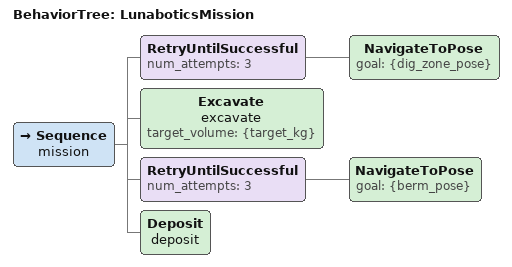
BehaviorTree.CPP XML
<root BTCPP_format="4" main_tree_to_execute="LunaboticsMission">
  <BehaviorTree ID="LunaboticsMission">
    <Sequence name="mission">
      <RetryUntilSuccessful num_attempts="3">
        <NavigateToPose goal="{dig_zone_pose}"/>   <!-- Nav2 -->
      </RetryUntilSuccessful>

      <!-- TODO: custom action node driving the excavation controller -->
      <Excavate name="excavate" target_volume="{target_kg}"/>

      <RetryUntilSuccessful num_attempts="3">
        <NavigateToPose goal="{berm_pose}"/>
      </RetryUntilSuccessful>

      <!-- TODO: custom action node driving deposition -->
      <Deposit name="deposit"/>
    </Sequence>
  </BehaviorTree>
</root>
